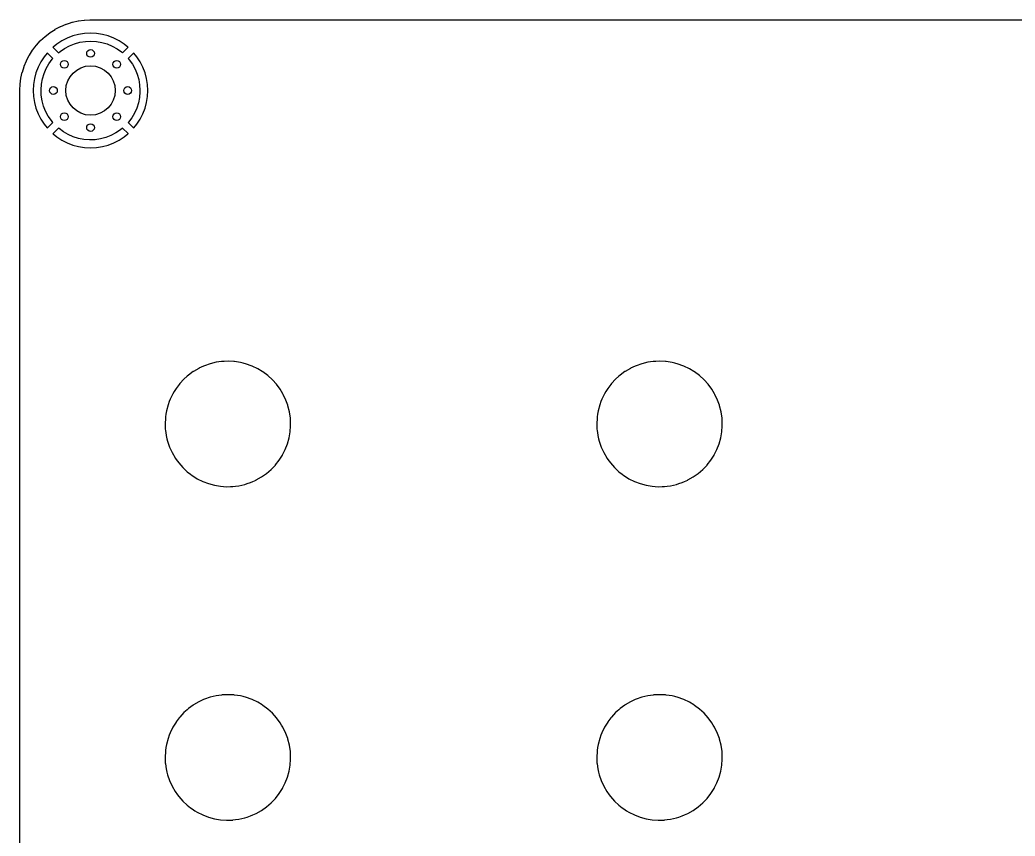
# Model space of a CAD drawing. Extents: x 77 to 213, y -151 to -47.
# Drawn here: x 77.3 to 141.8, y -100.3 to -47.5 of the extents above; entities that cross this region are included whole.
import ezdxf

# ---------------------------------------------------------------- set-up
doc = ezdxf.new("R2010")
doc.units = 0
doc.layers.add('BLACK', color=7, linetype='CONTINUOUS')

msp = doc.modelspace()

# ---------------------------------------------------------------- linework, layer by layer
at = {"layer": 'BLACK', "linetype": 'CONTINUOUS'}
for p, q in [((80.5563, -47.7096), (80.7266, -47.6559)), ((80.7266, -47.6559), (80.7372, -47.6531)), ((80.7372, -47.6531), (81.1158, -47.5691)), ((81.1158, -47.5691), (81.1266, -47.5672)), ((81.1266, -47.5672), (81.5111, -47.5166)), ((81.5111, -47.5166), (81.5221, -47.5157)), ((81.5221, -47.5157), (81.8716, -47.5004)), ((81.8716, -47.5004), (81.8964, -47.5018)), ((81.8964, -47.5018), (81.9087, -47.5037)), ((81.9087, -47.5037), (81.9176, -47.5025)), ((81.9176, -47.5025), (81.9364, -47.5001)), ((81.9176, -47.5025), (81.9176, -47.5025)), ((81.9364, -47.5001), (81.9403, -47.4996)), ((81.9403, -47.4996), (81.9566, -47.4985)), ((81.9566, -47.4985), (208.866, -47.4985)), ((79.2975, -48.3223), (79.6246, -48.1139)), ((79.6246, -48.1139), (79.6341, -48.1084)), ((79.6341, -48.1084), (79.9781, -47.9294)), ((79.9781, -47.9294), (79.9881, -47.9247)), ((79.9881, -47.9247), (80.3464, -47.7763)), ((80.3464, -47.7763), (80.3567, -47.7725)), ((80.3567, -47.7725), (80.5563, -47.7096)), ((78.4167, -49.1274), (78.6653, -48.8562)), ((78.6653, -48.8562), (78.6787, -48.8415)), ((78.6787, -48.8415), (78.6865, -48.8337)), ((78.6865, -48.8337), (78.9724, -48.5717)), ((78.9724, -48.5717), (78.9809, -48.5647)), ((78.9809, -48.5647), (79.2885, -48.3286)), ((79.2885, -48.3286), (79.2975, -48.3223)), ((80.0557, -48.8562), (79.7353, -49.0643)), ((80.0614, -48.8529), (80.0557, -48.8562)), ((80.4018, -48.6794), (80.0614, -48.8529)), ((80.4078, -48.6767), (80.4018, -48.6794)), ((80.7645, -48.5398), (80.4078, -48.6767)), ((80.7708, -48.5378), (80.7645, -48.5398)), ((81.1398, -48.4389), (80.7708, -48.5378)), ((80.8837, -49.0407), (81.2278, -48.9446)), ((81.1463, -48.4375), (81.1398, -48.4389)), ((81.5236, -48.3778), (81.1463, -48.4375)), ((81.2278, -48.9446), (81.5805, -48.8875)), ((81.5302, -48.3771), (81.5236, -48.3778)), ((81.9117, -48.3571), (81.5302, -48.3771)), ((81.5805, -48.8875), (81.9373, -48.8701)), ((81.9183, -48.3571), (81.9117, -48.3571)), ((82.2998, -48.3771), (81.9183, -48.3571)), ((81.9373, -48.8701), (82.2939, -48.8925)), ((82.2939, -48.8925), (82.6457, -48.9545)), ((82.3064, -48.3778), (82.2998, -48.3771)), ((82.6837, -48.4375), (82.3064, -48.3778)), ((82.6457, -48.9545), (82.9884, -49.0554)), ((82.6902, -48.4389), (82.6837, -48.4375)), ((83.0592, -48.5378), (82.6902, -48.4389)), ((83.0655, -48.5398), (83.0592, -48.5378)), ((83.4222, -48.6767), (83.0655, -48.5398)), ((83.4282, -48.6794), (83.4222, -48.6767)), ((83.7686, -48.8529), (83.4282, -48.6794)), ((83.7743, -48.8562), (83.7686, -48.8529)), ((84.0947, -49.0642), (83.7743, -48.8562)), ((77.9589, -49.7796), (78.1673, -49.4525)), ((78.1673, -49.4525), (78.1736, -49.4435)), ((78.1736, -49.4435), (78.3039, -49.2737)), ((78.3039, -49.2737), (78.4097, -49.1359)), ((78.4097, -49.1359), (78.4167, -49.1274)), ((79.4912, -49.2615), (79.4827, -49.2737)), ((79.4827, -49.2737), (79.489, -49.2848)), ((79.489, -49.2848), (79.8423, -49.6381)), ((79.7299, -49.0681), (79.4912, -49.2615)), ((79.7353, -49.0643), (79.7299, -49.0681)), ((79.8423, -49.6381), (79.9449, -49.5484)), ((79.9449, -49.5484), (80.2382, -49.3445)), ((80.2382, -49.3445), (80.5525, -49.1746)), ((80.5525, -49.1746), (80.8837, -49.0407)), ((82.9884, -49.0554), (83.3178, -49.1939)), ((83.3178, -49.1939), (83.6296, -49.3682)), ((83.6296, -49.3682), (83.9201, -49.5761)), ((83.9201, -49.5761), (83.9883, -49.6375)), ((83.9883, -49.6375), (84.3401, -49.2857)), ((84.1001, -49.0681), (84.0947, -49.0642)), ((84.3398, -49.2622), (84.1001, -49.0681)), ((84.3472, -49.2726), (84.3398, -49.2622)), ((84.3401, -49.2857), (84.3466, -49.2737)), ((84.3466, -49.2737), (84.3472, -49.2726)), ((77.6213, -50.5014), (77.7697, -50.1431)), ((77.7697, -50.1431), (77.7744, -50.1331)), ((77.7744, -50.1331), (77.9035, -49.8849)), ((77.9035, -49.8849), (77.9534, -49.7891)), ((77.9534, -49.7891), (77.9589, -49.7796)), ((78.6979, -50.2164), (78.5244, -50.5568)), ((78.7012, -50.2107), (78.6979, -50.2164)), ((78.9093, -49.8903), (78.7012, -50.2107)), ((78.9131, -49.8849), (78.9093, -49.8903)), ((79.1072, -49.6452), (78.9131, -49.8849)), ((79.1176, -49.6378), (79.1072, -49.6452)), ((79.1307, -49.6449), (79.1176, -49.6378)), ((79.482, -49.9962), (79.1307, -49.6449)), ((79.2252, -50.3365), (79.4352, -50.0475)), ((79.4352, -50.0475), (79.482, -49.9962)), ((84.7002, -49.644), (84.3471, -49.9971)), ((84.3471, -49.9971), (84.4228, -50.0823)), ((84.4228, -50.0823), (84.6288, -50.3743)), ((84.7113, -49.6377), (84.7002, -49.644)), ((84.7235, -49.6462), (84.7113, -49.6377)), ((84.9169, -49.8849), (84.7235, -49.6462)), ((84.9207, -49.8903), (84.9169, -49.8849)), ((85.1288, -50.2107), (84.9207, -49.8903)), ((85.1321, -50.2164), (85.1288, -50.2107)), ((85.3056, -50.5568), (85.1321, -50.2164)), ((77.4981, -50.8922), (77.5009, -50.8816)), ((77.5009, -50.8816), (77.6175, -50.5117)), ((77.6175, -50.5117), (77.6213, -50.5014)), ((78.5217, -50.5628), (78.3848, -50.9195)), ((78.5244, -50.5568), (78.5217, -50.5628)), ((78.908, -50.9755), (79.0487, -50.6472)), ((79.0487, -50.6472), (79.2252, -50.3365)), ((84.6288, -50.3743), (84.8009, -50.6873)), ((84.8009, -50.6873), (84.937, -51.0176)), ((85.3083, -50.5628), (85.3056, -50.5568)), ((85.4452, -50.9195), (85.3083, -50.5628)), ((77.3616, -51.6661), (77.4122, -51.2816)), ((77.4122, -51.2816), (77.4141, -51.2708)), ((77.4141, -51.2708), (77.4981, -50.8922)), ((78.2825, -51.3013), (78.2228, -51.6786)), ((78.2839, -51.2948), (78.2825, -51.3013)), ((78.3828, -50.9258), (78.2839, -51.2948)), ((78.3848, -50.9195), (78.3828, -50.9258)), ((78.7402, -51.6689), (78.8047, -51.3175)), ((78.8047, -51.3175), (78.908, -50.9755)), ((84.937, -51.0176), (85.0355, -51.361)), ((85.0355, -51.361), (85.0951, -51.7133)), ((85.4472, -50.9258), (85.4452, -50.9195)), ((85.5461, -51.2948), (85.4472, -50.9258)), ((85.5475, -51.3013), (85.5461, -51.2948)), ((85.6072, -51.6786), (85.5475, -51.3013)), ((77.3435, -52.1232), (77.3452, -52.1023)), ((77.3435, -146.005), (77.3435, -52.1232)), ((77.3452, -52.0303), (77.3607, -51.6771)), ((77.3464, -52.0536), (77.3452, -52.0303)), ((77.3452, -52.1023), (77.3478, -52.0873)), ((77.348, -52.0652), (77.3464, -52.0536)), ((77.3478, -52.0873), (77.3486, -52.0826)), ((77.3478, -52.0873), (77.3478, -52.0873)), ((77.3487, -52.07), (77.348, -52.0652)), ((77.348, -52.0652), (77.348, -52.0652)), ((77.3486, -52.0826), (77.3487, -52.0733)), ((77.3487, -52.0733), (77.3487, -52.07)), ((77.3607, -51.6771), (77.3616, -51.6661)), ((78.2221, -51.6852), (78.2021, -52.0667)), ((78.2021, -52.0667), (78.2021, -52.0733)), ((78.2021, -52.0733), (78.2221, -52.4548)), ((78.2228, -51.6786), (78.2221, -51.6852)), ((78.7153, -52.0253), (78.7402, -51.6689)), ((78.7303, -52.3823), (78.7153, -52.0253)), ((85.1138, -52.1593), (85.0839, -52.5154)), ((85.0951, -51.7133), (85.115, -52.07)), ((85.115, -52.07), (85.1138, -52.1593)), ((85.6079, -51.6852), (85.6072, -51.6786)), ((85.6279, -52.0667), (85.6079, -51.6852)), ((85.6079, -52.4548), (85.6279, -52.0733)), ((85.6279, -52.0733), (85.6279, -52.0667)), ((78.2221, -52.4548), (78.2228, -52.4614)), ((78.2228, -52.4614), (78.2825, -52.8387)), ((78.7849, -52.7353), (78.7303, -52.3823)), ((78.8786, -53.0801), (78.7849, -52.7353)), ((85.0839, -52.5154), (85.0145, -52.8658)), ((85.5475, -52.8387), (85.6072, -52.4614)), ((85.6072, -52.4614), (85.6079, -52.4548)), ((78.2825, -52.8387), (78.2839, -52.8452)), ((78.2839, -52.8452), (78.3828, -53.2142)), ((78.3828, -53.2142), (78.3848, -53.2205)), ((78.3848, -53.2205), (78.5217, -53.5772)), ((79.0101, -53.4122), (78.8786, -53.0801)), ((79.1778, -53.7277), (79.0101, -53.4122)), ((84.9064, -53.2063), (84.7611, -53.5327)), ((85.0145, -52.8658), (84.9064, -53.2063)), ((85.3083, -53.5772), (85.4452, -53.2205)), ((85.4452, -53.2205), (85.4472, -53.2142)), ((85.4472, -53.2142), (85.5461, -52.8452)), ((85.5461, -52.8452), (85.5475, -52.8387)), ((78.5217, -53.5772), (78.5244, -53.5832)), ((78.5244, -53.5832), (78.6979, -53.9236)), ((78.6979, -53.9236), (78.7012, -53.9293)), ((78.7012, -53.9293), (78.9093, -54.2497)), ((79.3797, -54.0225), (79.1778, -53.7277)), ((79.4833, -54.1425), (79.3797, -54.0225)), ((84.5803, -53.8409), (84.3663, -54.1269)), ((84.7611, -53.5327), (84.5803, -53.8409)), ((84.9207, -54.2497), (85.1288, -53.9293)), ((85.1288, -53.9293), (85.1321, -53.9236)), ((85.1321, -53.9236), (85.3056, -53.5832)), ((85.3056, -53.5832), (85.3083, -53.5772)), ((78.9093, -54.2497), (78.9131, -54.2551)), ((78.9131, -54.2551), (79.1065, -54.4938)), ((79.1065, -54.4938), (79.1187, -54.5023)), ((79.1187, -54.5023), (79.1298, -54.496)), ((79.1298, -54.496), (79.4833, -54.1425)), ((79.8406, -54.5036), (79.4899, -54.8543)), ((79.8752, -54.5356), (79.8406, -54.5036)), ((80.1628, -54.7476), (79.8752, -54.5356)), ((80.4722, -54.9263), (80.1628, -54.7476)), ((83.8497, -54.6189), (83.5535, -54.8187)), ((83.9875, -54.5017), (83.8497, -54.6189)), ((84.341, -54.8552), (83.9875, -54.5017)), ((84.3663, -54.1269), (84.3493, -54.1451)), ((84.3493, -54.1451), (84.6993, -54.4951)), ((84.6993, -54.4951), (84.7124, -54.5022)), ((84.7124, -54.5022), (84.7228, -54.4948)), ((84.7228, -54.4948), (84.9169, -54.2551)), ((84.9169, -54.2551), (84.9207, -54.2497)), ((79.4899, -54.8543), (79.4828, -54.8674)), ((79.4828, -54.8674), (79.4902, -54.8778)), ((79.4902, -54.8778), (79.7299, -55.0719)), ((79.7299, -55.0719), (79.7353, -55.0758)), ((79.7353, -55.0758), (80.0557, -55.2838)), ((80.0557, -55.2838), (80.0614, -55.2871)), ((80.0614, -55.2871), (80.4018, -55.4606)), ((80.7996, -55.0693), (80.4722, -54.9263)), ((81.1409, -55.1749), (80.7996, -55.0693)), ((81.4918, -55.2419), (81.1409, -55.1749)), ((81.848, -55.2693), (81.4918, -55.2419)), ((82.205, -55.2568), (81.848, -55.2693)), ((82.5584, -55.2046), (82.205, -55.2568)), ((82.9039, -55.1134), (82.5584, -55.2046)), ((83.2369, -54.9842), (82.9039, -55.1134)), ((83.5535, -54.8187), (83.2369, -54.9842)), ((83.4282, -55.4606), (83.7686, -55.2871)), ((83.7686, -55.2871), (83.7743, -55.2838)), ((83.7743, -55.2838), (84.0947, -55.0758)), ((84.0947, -55.0758), (84.1001, -55.0719)), ((84.1001, -55.0719), (84.3388, -54.8785)), ((84.3388, -54.8785), (84.3465, -54.8674)), ((84.3473, -54.8663), (84.341, -54.8552)), ((84.3465, -54.8674), (84.3473, -54.8663)), ((80.4018, -55.4606), (80.4078, -55.4633)), ((80.4078, -55.4633), (80.7645, -55.6002)), ((80.7645, -55.6002), (80.7708, -55.6022)), ((80.7708, -55.6022), (81.1398, -55.7011)), ((81.1398, -55.7011), (81.1463, -55.7025)), ((81.1463, -55.7025), (81.5236, -55.7622)), ((81.5236, -55.7622), (81.5302, -55.7629)), ((81.5302, -55.7629), (81.9117, -55.7829)), ((81.9117, -55.7829), (81.9183, -55.7829)), ((81.9183, -55.7829), (82.2998, -55.7629)), ((82.2998, -55.7629), (82.3064, -55.7622)), ((82.3064, -55.7622), (82.6837, -55.7025)), ((82.6837, -55.7025), (82.6902, -55.7011)), ((82.6902, -55.7011), (83.0592, -55.6022)), ((83.0592, -55.6022), (83.0655, -55.6002)), ((83.0655, -55.6002), (83.4222, -55.4633)), ((83.4222, -55.4633), (83.4282, -55.4606)), ((88.9224, -70.059), (88.58, -70.2599)), ((88.9252, -70.0577), (88.9224, -70.059)), ((89.236, -69.9141), (88.9252, -70.0577)), ((88.9252, -70.0577), (88.9252, -70.0577)), ((89.2828, -69.8925), (89.236, -69.9141)), ((89.6577, -69.7619), (89.2828, -69.8925)), ((90.0436, -69.6686), (89.6577, -69.7619)), ((90.394, -69.6193), (90.0436, -69.6686)), ((90.4337, -69.6138), (90.394, -69.6193)), ((90.4367, -69.6133), (90.4337, -69.6138)), ((90.4337, -69.6138), (90.4337, -69.6138)), ((90.572, -69.6077), (90.4367, -69.6133)), ((90.8303, -69.5968), (90.572, -69.6077)), ((90.8334, -69.5967), (90.8303, -69.5968)), ((90.8303, -69.5968), (90.8303, -69.5968)), ((91.1979, -69.6171), (90.8334, -69.5967)), ((91.2267, -69.6187), (91.1979, -69.6171)), ((91.2297, -69.6189), (91.2267, -69.6187)), ((91.2267, -69.6187), (91.2267, -69.6187)), ((91.6221, -69.6796), (91.2297, -69.6189)), ((91.625, -69.6804), (91.6221, -69.6796)), ((91.7997, -69.7252), (91.625, -69.6804)), ((91.625, -69.6804), (91.625, -69.6804)), ((92.0066, -69.7783), (91.7997, -69.7252)), ((92.0095, -69.7794), (92.0066, -69.7783)), ((92.3202, -69.8925), (92.0095, -69.7794)), ((92.0095, -69.7794), (92.0095, -69.7794)), ((92.3796, -69.9141), (92.3202, -69.8925)), ((92.7376, -70.0856), (92.3796, -69.9141)), ((92.7403, -70.0872), (92.7376, -70.0856)), ((93.0284, -70.2617), (92.7403, -70.0872)), ((92.7403, -70.0872), (92.7403, -70.0872)), ((116.862, -70.059), (116.52, -70.2599)), ((116.865, -70.0577), (116.862, -70.059)), ((117.176, -69.9141), (116.865, -70.0577)), ((116.865, -70.0577), (116.865, -70.0577)), ((117.223, -69.8925), (117.176, -69.9141)), ((117.598, -69.7619), (117.223, -69.8925)), ((117.984, -69.6686), (117.598, -69.7619)), ((118.334, -69.6193), (117.984, -69.6686)), ((118.374, -69.6138), (118.334, -69.6193)), ((118.377, -69.6133), (118.374, -69.6138)), ((118.374, -69.6138), (118.374, -69.6138)), ((118.512, -69.6077), (118.377, -69.6133)), ((118.77, -69.5968), (118.512, -69.6077)), ((118.773, -69.5967), (118.77, -69.5968)), ((118.77, -69.5968), (118.77, -69.5968)), ((119.138, -69.6171), (118.773, -69.5967)), ((119.167, -69.6187), (119.138, -69.6171)), ((119.17, -69.6189), (119.167, -69.6187)), ((119.167, -69.6187), (119.167, -69.6187)), ((119.562, -69.6796), (119.17, -69.6189)), ((119.565, -69.6804), (119.562, -69.6796)), ((119.74, -69.7252), (119.565, -69.6804)), ((119.565, -69.6804), (119.565, -69.6804)), ((119.947, -69.7783), (119.74, -69.7252)), ((119.949, -69.7794), (119.947, -69.7783)), ((120.26, -69.8925), (119.949, -69.7794)), ((119.949, -69.7794), (119.949, -69.7794)), ((120.32, -69.9141), (120.26, -69.8925)), ((120.678, -70.0856), (120.32, -69.9141)), ((120.68, -70.0872), (120.678, -70.0856)), ((120.968, -70.2617), (120.68, -70.0872)), ((120.68, -70.0872), (120.68, -70.0872)), ((87.9599, -70.7591), (87.6944, -71.0458)), ((87.962, -70.7568), (87.9599, -70.7591)), ((87.9599, -70.7591), (87.9599, -70.7591)), ((88.1696, -70.5725), (87.962, -70.7568)), ((88.2566, -70.4953), (88.1696, -70.5725)), ((88.2589, -70.4932), (88.2566, -70.4953)), ((88.2566, -70.4953), (88.2566, -70.4953)), ((88.2613, -70.4914), (88.2589, -70.4932)), ((88.5659, -70.2702), (88.2613, -70.4914)), ((88.2613, -70.4914), (88.2613, -70.4914)), ((88.58, -70.2599), (88.5659, -70.2702)), ((93.0772, -70.2913), (93.0284, -70.2617)), ((93.3951, -70.5291), (93.0772, -70.2913)), ((93.6883, -70.7968), (93.3951, -70.5291)), ((93.9539, -71.0918), (93.6883, -70.7968)), ((115.9, -70.7591), (115.634, -71.0458)), ((115.902, -70.7568), (115.9, -70.7591)), ((115.9, -70.7591), (115.9, -70.7591)), ((116.11, -70.5725), (115.902, -70.7568)), ((116.197, -70.4953), (116.11, -70.5725)), ((116.199, -70.4932), (116.197, -70.4953)), ((116.197, -70.4953), (116.197, -70.4953)), ((116.201, -70.4914), (116.199, -70.4932)), ((116.506, -70.2702), (116.201, -70.4914)), ((116.201, -70.4914), (116.201, -70.4914)), ((116.52, -70.2599), (116.506, -70.2702)), ((121.017, -70.2913), (120.968, -70.2617)), ((121.335, -70.5291), (121.017, -70.2913)), ((121.628, -70.7968), (121.335, -70.5291)), ((121.894, -71.0918), (121.628, -70.7968)), ((87.4506, -71.3669), (87.33, -71.5629)), ((87.4522, -71.3643), (87.4506, -71.3669)), ((87.4506, -71.3669), (87.4506, -71.3669)), ((87.6572, -71.0943), (87.4522, -71.3643)), ((87.6904, -71.0506), (87.6572, -71.0943)), ((87.6923, -71.0481), (87.6904, -71.0506)), ((87.6904, -71.0506), (87.6904, -71.0506)), ((87.6943, -71.0458), (87.6923, -71.0481)), ((87.6944, -71.0458), (87.6943, -71.0458)), ((94.1895, -71.4114), (93.9539, -71.0918)), ((94.2814, -71.5655), (94.1895, -71.4114)), ((115.391, -71.3669), (115.27, -71.5629)), ((115.392, -71.3643), (115.391, -71.3669)), ((115.391, -71.3669), (115.391, -71.3669)), ((115.597, -71.0943), (115.392, -71.3643)), ((115.63, -71.0506), (115.597, -71.0943)), ((115.632, -71.0481), (115.63, -71.0506)), ((115.63, -71.0506), (115.63, -71.0506)), ((115.634, -71.0458), (115.632, -71.0481)), ((115.634, -71.0458), (115.634, -71.0458)), ((122.129, -71.4114), (121.894, -71.0918)), ((122.221, -71.5655), (122.129, -71.4114)), ((87.0691, -72.0621), (87.0139, -72.2106)), ((87.0702, -72.0593), (87.0691, -72.0621)), ((87.0691, -72.0621), (87.0691, -72.0621)), ((87.2442, -71.7024), (87.0702, -72.0593)), ((87.33, -71.5629), (87.2442, -71.7024)), ((94.363, -71.7024), (94.2814, -71.5655)), ((94.3928, -71.7524), (94.363, -71.7024)), ((94.5618, -72.1116), (94.3928, -71.7524)), ((94.5628, -72.1145), (94.5618, -72.1116)), ((94.6767, -72.4343), (94.5628, -72.1145)), ((115.009, -72.0621), (114.954, -72.2106)), ((115.01, -72.0593), (115.009, -72.0621)), ((115.009, -72.0621), (115.009, -72.0621)), ((115.184, -71.7024), (115.01, -72.0593)), ((115.27, -71.5629), (115.184, -71.7024)), ((122.303, -71.7024), (122.221, -71.5655)), ((122.333, -71.7524), (122.303, -71.7024)), ((122.502, -72.1116), (122.333, -71.7524)), ((122.503, -72.1145), (122.502, -72.1116)), ((122.617, -72.4343), (122.503, -72.1145)), ((86.9318, -72.4314), (86.8304, -72.8152)), ((87.0139, -72.2106), (86.9318, -72.4314)), ((94.695, -72.4856), (94.6767, -72.4343)), ((94.791, -72.8707), (94.695, -72.4856)), ((114.872, -72.4314), (114.77, -72.8152)), ((114.954, -72.2106), (114.872, -72.4314)), ((122.635, -72.4856), (122.617, -72.4343)), ((122.731, -72.8707), (122.635, -72.4856)), ((86.7598, -73.321), (86.742, -73.6033)), ((86.7667, -73.2101), (86.7598, -73.321)), ((86.7669, -73.2071), (86.7667, -73.2101)), ((86.7667, -73.2101), (86.7667, -73.2101)), ((86.7959, -73.028), (86.7669, -73.2071)), ((86.8299, -72.8182), (86.7959, -73.028)), ((86.8304, -72.8152), (86.8299, -72.8182)), ((94.7915, -72.8738), (94.791, -72.8707)), ((94.8142, -73.028), (94.7915, -72.8738)), ((94.7915, -72.8738), (94.7915, -72.8738)), ((94.849, -73.2635), (94.8142, -73.028)), ((94.8492, -73.2666), (94.849, -73.2635)), ((94.8656, -73.6033), (94.8492, -73.2666)), ((114.7, -73.321), (114.682, -73.6033)), ((114.707, -73.2101), (114.7, -73.321)), ((114.736, -73.028), (114.707, -73.2071)), ((114.707, -73.2071), (114.707, -73.2101)), ((114.707, -73.2101), (114.707, -73.2101)), ((114.77, -72.8182), (114.736, -73.028)), ((114.77, -72.8152), (114.77, -72.8182)), ((122.731, -72.8738), (122.731, -72.8707)), ((122.754, -73.028), (122.731, -72.8738)), ((122.731, -72.8738), (122.731, -72.8738)), ((122.789, -73.2635), (122.754, -73.028)), ((122.789, -73.2666), (122.789, -73.2635)), ((122.806, -73.6064), (122.789, -73.2666)), ((86.742, -73.6033), (86.7421, -73.6064)), ((86.7421, -73.6064), (86.7425, -73.6175)), ((86.7425, -73.6175), (86.7551, -73.9785)), ((86.7551, -73.9785), (86.7559, -74)), ((86.7559, -74), (86.7563, -74.0031)), ((86.7563, -74.0031), (86.7563, -74.0031)), ((86.7563, -74.0031), (86.767, -74.0833)), ((94.8364, -74.1693), (94.8668, -73.7735)), ((94.8658, -73.6064), (94.8656, -73.6033)), ((94.8684, -73.66), (94.8658, -73.6064)), ((94.8668, -73.7735), (94.8684, -73.66)), ((114.682, -73.6033), (114.682, -73.6064)), ((114.682, -73.6064), (114.682, -73.6175)), ((114.682, -73.6175), (114.695, -73.9785)), ((114.695, -73.9785), (114.696, -74)), ((114.696, -74), (114.696, -74.0031)), ((114.696, -74.0031), (114.696, -74.0031)), ((114.696, -74.0031), (114.707, -74.0833)), ((122.776, -74.1693), (122.807, -73.7735)), ((122.808, -73.66), (122.806, -73.6064)), ((122.807, -73.7735), (122.808, -73.66)), ((86.767, -74.0833), (86.8084, -74.3935)), ((86.8084, -74.3935), (86.8091, -74.3965)), ((86.8091, -74.3965), (86.8091, -74.3965)), ((86.8091, -74.3965), (86.8615, -74.62)), ((86.8615, -74.62), (86.899, -74.78)), ((94.6607, -74.9426), (94.7674, -74.5602)), ((94.7674, -74.5602), (94.8364, -74.1693)), ((114.707, -74.0833), (114.748, -74.3935)), ((114.748, -74.3935), (114.749, -74.3965)), ((114.749, -74.3965), (114.749, -74.3965)), ((114.749, -74.3965), (114.801, -74.62)), ((114.801, -74.62), (114.839, -74.78)), ((122.601, -74.9426), (122.707, -74.5602)), ((122.707, -74.5602), (122.776, -74.1693)), ((86.899, -74.78), (87.027, -75.1558)), ((87.027, -75.1558), (87.191, -75.5174)), ((94.452, -75.4417), (94.5171, -75.3127)), ((94.5171, -75.3127), (94.5182, -75.3099)), ((94.5182, -75.3099), (94.6595, -74.9455)), ((94.5182, -75.3099), (94.5182, -75.3099)), ((94.6595, -74.9455), (94.6607, -74.9426)), ((94.6595, -74.9455), (94.6595, -74.9455)), ((114.839, -74.78), (114.967, -75.1558)), ((114.967, -75.1558), (115.131, -75.5174)), ((122.392, -75.4417), (122.457, -75.3127)), ((122.457, -75.3127), (122.458, -75.3099)), ((122.458, -75.3099), (122.6, -74.9455)), ((122.458, -75.3099), (122.458, -75.3099)), ((122.6, -74.9455), (122.601, -74.9426)), ((122.6, -74.9455), (122.6, -74.9455)), ((87.191, -75.5174), (87.3894, -75.8612)), ((87.3894, -75.8612), (87.3912, -75.8637)), ((87.3912, -75.8637), (87.3912, -75.8637)), ((87.3912, -75.8637), (87.544, -76.0771)), ((93.8848, -76.3102), (94.1235, -76.0047)), ((94.1235, -76.0047), (94.1254, -76.0023)), ((94.1235, -76.0047), (94.1235, -76.0047)), ((94.1254, -76.0023), (94.127, -75.9997)), ((94.127, -75.9997), (94.3364, -75.6697)), ((94.127, -75.9997), (94.127, -75.9997)), ((94.3364, -75.6697), (94.3365, -75.6697)), ((94.3365, -75.6697), (94.3381, -75.6671)), ((94.3381, -75.6671), (94.3644, -75.615)), ((94.3644, -75.615), (94.452, -75.4417)), ((115.131, -75.5174), (115.329, -75.8612)), ((115.329, -75.8612), (115.331, -75.8637)), ((115.331, -75.8637), (115.331, -75.8637)), ((115.331, -75.8637), (115.484, -76.0771)), ((121.825, -76.3102), (122.063, -76.0047)), ((122.063, -76.0047), (122.065, -76.0023)), ((122.063, -76.0047), (122.063, -76.0047)), ((122.065, -76.0023), (122.067, -75.9997)), ((122.067, -75.9997), (122.276, -75.6697)), ((122.067, -75.9997), (122.067, -75.9997)), ((122.276, -75.6697), (122.278, -75.6671)), ((122.276, -75.6697), (122.276, -75.6697)), ((122.278, -75.6671), (122.304, -75.615)), ((122.304, -75.615), (122.392, -75.4417)), ((87.544, -76.0771), (87.6205, -76.184)), ((87.6205, -76.184), (87.882, -76.4827)), ((87.882, -76.4827), (87.8843, -76.4848)), ((87.8843, -76.4848), (88.1692, -76.7523)), ((93.3067, -76.862), (93.6072, -76.6026)), ((93.6072, -76.6026), (93.6093, -76.6004)), ((93.6093, -76.6004), (93.8789, -76.3173)), ((93.6093, -76.6004), (93.6093, -76.6004)), ((93.8789, -76.3173), (93.881, -76.3151)), ((93.881, -76.3151), (93.8848, -76.3102)), ((115.484, -76.0771), (115.561, -76.184)), ((115.561, -76.184), (115.822, -76.4827)), ((115.822, -76.4827), (115.824, -76.4848)), ((115.824, -76.4848), (116.109, -76.7523)), ((121.247, -76.862), (121.547, -76.6026)), ((121.547, -76.6026), (121.549, -76.6004)), ((121.549, -76.6004), (121.819, -76.3173)), ((121.549, -76.6004), (121.549, -76.6004)), ((121.819, -76.3173), (121.821, -76.3151)), ((121.821, -76.3151), (121.825, -76.3102)), ((88.1692, -76.7523), (88.1692, -76.7523)), ((88.1692, -76.7523), (88.1714, -76.7544)), ((88.1714, -76.7544), (88.1739, -76.7563)), ((88.1739, -76.7563), (88.1739, -76.7563)), ((88.1739, -76.7563), (88.3819, -76.9165)), ((88.3819, -76.9165), (88.486, -76.9967)), ((88.486, -76.9967), (88.4886, -76.9983)), ((88.4886, -76.9983), (88.4886, -76.9983)), ((88.4886, -76.9983), (88.67, -77.1116)), ((88.67, -77.1116), (88.8226, -77.207)), ((88.8226, -77.207), (89.1782, -77.3835)), ((92.4176, -77.3846), (92.6343, -77.2882)), ((92.6343, -77.2882), (92.6371, -77.2869)), ((92.6343, -77.2882), (92.6343, -77.2882)), ((92.6371, -77.2869), (92.6398, -77.2854)), ((92.6398, -77.2854), (92.9796, -77.0924)), ((92.9796, -77.0924), (92.9823, -77.0908)), ((92.9796, -77.0924), (92.9796, -77.0924)), ((92.9823, -77.0908), (93.3067, -76.862)), ((116.109, -76.7523), (116.109, -76.7523)), ((116.109, -76.7523), (116.111, -76.7544)), ((116.111, -76.7544), (116.114, -76.7563)), ((116.114, -76.7563), (116.114, -76.7563)), ((116.114, -76.7563), (116.322, -76.9165)), ((116.322, -76.9165), (116.426, -76.9967)), ((116.426, -76.9967), (116.429, -76.9983)), ((116.429, -76.9983), (116.429, -76.9983)), ((116.429, -76.9983), (116.61, -77.1116)), ((116.61, -77.1116), (116.763, -77.207)), ((116.763, -77.207), (117.118, -77.3835)), ((120.358, -77.3846), (120.574, -77.2882)), ((120.574, -77.2882), (120.577, -77.2869)), ((120.574, -77.2882), (120.574, -77.2882)), ((120.577, -77.2869), (120.58, -77.2854)), ((120.58, -77.2854), (120.92, -77.0924)), ((120.92, -77.0924), (120.922, -77.0908)), ((120.92, -77.0924), (120.92, -77.0924)), ((120.922, -77.0908), (121.247, -76.862)), ((89.1782, -77.3835), (89.5493, -77.5245)), ((89.5493, -77.5245), (89.9324, -77.6286)), ((89.9324, -77.6286), (89.9355, -77.6291)), ((89.9355, -77.6291), (89.9355, -77.6291)), ((89.9355, -77.6291), (90.3208, -77.6943)), ((90.3208, -77.6943), (90.3208, -77.6943)), ((90.3208, -77.6943), (90.3239, -77.6948)), ((90.3239, -77.6948), (90.3269, -77.695)), ((90.3269, -77.695), (90.327, -77.695)), ((90.327, -77.695), (90.7168, -77.7223)), ((90.7168, -77.7223), (90.7168, -77.7223)), ((90.7168, -77.7223), (90.7199, -77.7225)), ((90.7199, -77.7225), (90.9762, -77.7153)), ((90.9762, -77.7153), (91.1137, -77.7115)), ((91.1137, -77.7115), (91.1167, -77.7114)), ((91.1137, -77.7115), (91.1137, -77.7115)), ((91.1167, -77.7114), (91.1198, -77.711)), ((91.1198, -77.711), (91.3083, -77.6872)), ((91.1198, -77.711), (91.1198, -77.711)), ((91.3083, -77.6872), (91.5106, -77.6617)), ((91.5106, -77.6617), (91.5136, -77.661)), ((91.5136, -77.661), (91.8947, -77.5744)), ((91.5136, -77.661), (91.5136, -77.661)), ((91.8947, -77.5744), (91.8977, -77.5737)), ((91.8947, -77.5744), (91.8947, -77.5744)), ((91.8977, -77.5737), (92.0456, -77.5245)), ((92.0456, -77.5245), (92.2715, -77.4494)), ((92.2715, -77.4494), (92.2744, -77.4484)), ((92.2715, -77.4494), (92.2715, -77.4494)), ((92.2744, -77.4484), (92.4176, -77.3846)), ((117.118, -77.3835), (117.489, -77.5245)), ((117.489, -77.5245), (117.872, -77.6286)), ((117.872, -77.6286), (117.875, -77.6291)), ((117.875, -77.6291), (117.875, -77.6291)), ((117.875, -77.6291), (118.261, -77.6943)), ((118.261, -77.6943), (118.261, -77.6943)), ((118.261, -77.6943), (118.264, -77.6948)), ((118.264, -77.6948), (118.267, -77.695)), ((118.267, -77.695), (118.267, -77.695)), ((118.267, -77.695), (118.657, -77.7223)), ((118.657, -77.7223), (118.657, -77.7223)), ((118.657, -77.7223), (118.66, -77.7225)), ((118.66, -77.7225), (118.916, -77.7153)), ((118.916, -77.7153), (119.054, -77.7115)), ((119.054, -77.7115), (119.057, -77.7114)), ((119.054, -77.7115), (119.054, -77.7115)), ((119.057, -77.7114), (119.06, -77.711)), ((119.06, -77.711), (119.248, -77.6872)), ((119.06, -77.711), (119.06, -77.711)), ((119.248, -77.6872), (119.451, -77.6617)), ((119.451, -77.6617), (119.454, -77.661)), ((119.454, -77.661), (119.835, -77.5744)), ((119.454, -77.661), (119.454, -77.661)), ((119.835, -77.5744), (119.838, -77.5737)), ((119.835, -77.5744), (119.835, -77.5744)), ((119.838, -77.5737), (119.986, -77.5245)), ((119.986, -77.5245), (120.211, -77.4494)), ((120.211, -77.4494), (120.212, -77.4494)), ((120.212, -77.4494), (120.214, -77.4484)), ((120.214, -77.4484), (120.358, -77.3846)), ((89.6577, -91.3519), (89.2828, -91.4825)), ((90.0436, -91.2586), (89.6577, -91.3519)), ((90.394, -91.2093), (90.0436, -91.2586)), ((90.4337, -91.2038), (90.394, -91.2093)), ((90.4367, -91.2033), (90.4337, -91.2038)), ((90.4337, -91.2038), (90.4337, -91.2038)), ((90.572, -91.1977), (90.4367, -91.2033)), ((90.8303, -91.1868), (90.572, -91.1977)), ((90.8334, -91.1867), (90.8303, -91.1868)), ((90.8303, -91.1868), (90.8303, -91.1868)), ((91.1979, -91.2071), (90.8334, -91.1867)), ((91.2267, -91.2087), (91.1979, -91.2071)), ((91.2297, -91.2089), (91.2267, -91.2087)), ((91.2267, -91.2087), (91.2267, -91.2087)), ((91.6221, -91.2696), (91.2297, -91.2089)), ((91.625, -91.2704), (91.6221, -91.2696)), ((91.7997, -91.3152), (91.625, -91.2704)), ((91.625, -91.2704), (91.625, -91.2704)), ((92.0066, -91.3683), (91.7997, -91.3152)), ((92.0095, -91.3694), (92.0066, -91.3683)), ((92.3202, -91.4825), (92.0095, -91.3694)), ((92.0095, -91.3694), (92.0095, -91.3694)), ((117.598, -91.3519), (117.223, -91.4825)), ((117.984, -91.2586), (117.598, -91.3519)), ((118.334, -91.2093), (117.984, -91.2586)), ((118.374, -91.2038), (118.334, -91.2093)), ((118.377, -91.2033), (118.374, -91.2038)), ((118.374, -91.2038), (118.374, -91.2038)), ((118.512, -91.1977), (118.377, -91.2033)), ((118.77, -91.1868), (118.512, -91.1977)), ((118.773, -91.1867), (118.77, -91.1868)), ((118.77, -91.1868), (118.77, -91.1868)), ((119.138, -91.2071), (118.773, -91.1867)), ((119.167, -91.2087), (119.138, -91.2071)), ((119.17, -91.2089), (119.167, -91.2087)), ((119.167, -91.2087), (119.167, -91.2087)), ((119.562, -91.2696), (119.17, -91.2089)), ((119.565, -91.2704), (119.562, -91.2696)), ((119.74, -91.3152), (119.565, -91.2704)), ((119.565, -91.2704), (119.565, -91.2704)), ((119.947, -91.3683), (119.74, -91.3152)), ((119.949, -91.3694), (119.947, -91.3683)), ((120.26, -91.4825), (119.949, -91.3694)), ((119.949, -91.3694), (119.949, -91.3694)), ((88.2566, -92.0853), (88.1696, -92.1625)), ((88.2589, -92.0832), (88.2566, -92.0853)), ((88.2566, -92.0853), (88.2566, -92.0853)), ((88.2613, -92.0814), (88.2589, -92.0832)), ((88.5659, -91.8602), (88.2613, -92.0814)), ((88.2613, -92.0814), (88.2613, -92.0814)), ((88.58, -91.8499), (88.5659, -91.8602)), ((88.9224, -91.649), (88.58, -91.8499)), ((88.9252, -91.6477), (88.9224, -91.649)), ((89.236, -91.5041), (88.9252, -91.6477)), ((88.9252, -91.6477), (88.9252, -91.6477)), ((89.2828, -91.4825), (89.236, -91.5041)), ((92.3796, -91.5041), (92.3202, -91.4825)), ((92.7376, -91.6756), (92.3796, -91.5041)), ((92.7403, -91.6772), (92.7376, -91.6756)), ((93.0284, -91.8517), (92.7403, -91.6772)), ((92.7403, -91.6772), (92.7403, -91.6772)), ((93.0772, -91.8813), (93.0284, -91.8517)), ((93.3951, -92.1191), (93.0772, -91.8813)), ((116.197, -92.0853), (116.11, -92.1625)), ((116.199, -92.0832), (116.197, -92.0853)), ((116.197, -92.0853), (116.197, -92.0853)), ((116.201, -92.0814), (116.199, -92.0832)), ((116.506, -91.8602), (116.201, -92.0814)), ((116.201, -92.0814), (116.201, -92.0814)), ((116.52, -91.8499), (116.506, -91.8602)), ((116.862, -91.649), (116.52, -91.8499)), ((116.865, -91.6477), (116.862, -91.649)), ((117.176, -91.5041), (116.865, -91.6477)), ((116.865, -91.6477), (116.865, -91.6477)), ((117.223, -91.4825), (117.176, -91.5041)), ((120.32, -91.5041), (120.26, -91.4825)), ((120.678, -91.6756), (120.32, -91.5041)), ((120.68, -91.6772), (120.678, -91.6756)), ((120.968, -91.8517), (120.68, -91.6772)), ((120.68, -91.6772), (120.68, -91.6772)), ((121.017, -91.8813), (120.968, -91.8517)), ((121.335, -92.1191), (121.017, -91.8813)), ((87.6572, -92.6843), (87.4522, -92.9543)), ((87.6904, -92.6406), (87.6572, -92.6843)), ((87.6923, -92.6381), (87.6904, -92.6405)), ((87.6904, -92.6405), (87.6904, -92.6406)), ((87.6943, -92.6358), (87.6923, -92.6381)), ((87.6944, -92.6358), (87.6943, -92.6358)), ((87.9599, -92.3491), (87.6944, -92.6358)), ((87.962, -92.3468), (87.9599, -92.3491)), ((87.9599, -92.3491), (87.9599, -92.3491)), ((88.1696, -92.1625), (87.962, -92.3468)), ((93.6883, -92.3868), (93.3951, -92.1191)), ((93.9539, -92.6818), (93.6883, -92.3868)), ((94.1895, -93.0014), (93.9539, -92.6818)), ((115.597, -92.6843), (115.392, -92.9543)), ((115.63, -92.6406), (115.597, -92.6843)), ((115.632, -92.6381), (115.63, -92.6405)), ((115.63, -92.6405), (115.63, -92.6406)), ((115.634, -92.6358), (115.632, -92.6381)), ((115.9, -92.3491), (115.634, -92.6358)), ((115.634, -92.6358), (115.634, -92.6358)), ((115.902, -92.3468), (115.9, -92.3491)), ((115.9, -92.3491), (115.9, -92.3491)), ((116.11, -92.1625), (115.902, -92.3468)), ((121.628, -92.3868), (121.335, -92.1191)), ((121.894, -92.6818), (121.628, -92.3868)), ((122.129, -93.0014), (121.894, -92.6818)), ((87.2442, -93.2924), (87.0702, -93.6493)), ((87.33, -93.1529), (87.2442, -93.2924)), ((87.4506, -92.9569), (87.33, -93.1529)), ((87.4522, -92.9543), (87.4506, -92.9569)), ((87.4506, -92.9569), (87.4506, -92.9569)), ((94.2814, -93.1555), (94.1895, -93.0014)), ((94.363, -93.2924), (94.2814, -93.1555)), ((94.3928, -93.3424), (94.363, -93.2924)), ((94.5618, -93.7016), (94.3928, -93.3424)), ((115.184, -93.2924), (115.01, -93.6493)), ((115.27, -93.1529), (115.184, -93.2924)), ((115.391, -92.9569), (115.27, -93.1529)), ((115.392, -92.9543), (115.391, -92.9569)), ((115.391, -92.9569), (115.391, -92.9569)), ((122.221, -93.1555), (122.129, -93.0014)), ((122.303, -93.2924), (122.221, -93.1555)), ((122.333, -93.3424), (122.303, -93.2924)), ((122.502, -93.7016), (122.333, -93.3424)), ((86.9318, -94.0214), (86.8304, -94.4052)), ((87.0139, -93.8006), (86.9318, -94.0214)), ((87.0691, -93.6521), (87.0139, -93.8006)), ((87.0702, -93.6493), (87.0691, -93.6521)), ((87.0691, -93.6521), (87.0691, -93.6521)), ((94.5628, -93.7045), (94.5618, -93.7016)), ((94.6767, -94.0243), (94.5628, -93.7045)), ((94.695, -94.0755), (94.6767, -94.0243)), ((114.872, -94.0214), (114.77, -94.4052)), ((114.954, -93.8006), (114.872, -94.0214)), ((115.009, -93.6521), (114.954, -93.8006)), ((115.01, -93.6493), (115.009, -93.6521)), ((115.009, -93.6521), (115.009, -93.6521)), ((122.503, -93.7045), (122.502, -93.7016)), ((122.617, -94.0243), (122.503, -93.7045)), ((122.635, -94.0755), (122.617, -94.0243)), ((86.7959, -94.618), (86.7669, -94.7971)), ((86.8299, -94.4082), (86.7959, -94.618)), ((86.8304, -94.4052), (86.8299, -94.4082)), ((94.791, -94.4607), (94.695, -94.0755)), ((94.7915, -94.4638), (94.791, -94.4607)), ((94.8142, -94.618), (94.7915, -94.4638)), ((94.7915, -94.4638), (94.7915, -94.4638)), ((94.849, -94.8535), (94.8142, -94.618)), ((114.736, -94.618), (114.707, -94.7971)), ((114.77, -94.4082), (114.736, -94.618)), ((114.77, -94.4052), (114.77, -94.4082)), ((122.731, -94.4607), (122.635, -94.0755)), ((122.731, -94.4638), (122.731, -94.4607)), ((122.754, -94.618), (122.731, -94.4638)), ((122.731, -94.4638), (122.731, -94.4638)), ((122.789, -94.8535), (122.754, -94.618)), ((86.7598, -94.911), (86.742, -95.1933)), ((86.742, -95.1933), (86.7421, -95.1964)), ((86.7421, -95.1964), (86.7425, -95.2075)), ((86.7425, -95.2075), (86.7551, -95.5685)), ((86.7667, -94.8001), (86.7598, -94.911)), ((86.7669, -94.7971), (86.7667, -94.8001)), ((86.7667, -94.8001), (86.7667, -94.8001)), ((94.8492, -94.8566), (94.849, -94.8535)), ((94.8656, -95.1933), (94.8492, -94.8566)), ((94.8658, -95.1964), (94.8656, -95.1933)), ((94.8684, -95.25), (94.8658, -95.1964)), ((94.8668, -95.3635), (94.8684, -95.25)), ((114.7, -94.911), (114.682, -95.1933)), ((114.682, -95.1933), (114.682, -95.1964)), ((114.682, -95.1964), (114.682, -95.2075)), ((114.682, -95.2075), (114.695, -95.5685)), ((114.707, -94.8001), (114.7, -94.911)), ((114.707, -94.7971), (114.707, -94.8001)), ((114.707, -94.8001), (114.707, -94.8001)), ((122.789, -94.8566), (122.789, -94.8535)), ((122.806, -95.1964), (122.789, -94.8566)), ((122.808, -95.25), (122.806, -95.1964)), ((122.807, -95.3635), (122.808, -95.25)), ((86.7551, -95.5685), (86.7559, -95.59)), ((86.7559, -95.59), (86.7563, -95.5931)), ((86.7563, -95.5931), (86.7563, -95.5931)), ((86.7563, -95.5931), (86.767, -95.6733)), ((86.767, -95.6733), (86.8084, -95.9835)), ((94.7674, -96.1502), (94.8364, -95.7593)), ((94.8364, -95.7593), (94.8668, -95.3635)), ((114.695, -95.5685), (114.696, -95.59)), ((114.696, -95.59), (114.696, -95.5931)), ((114.696, -95.5931), (114.696, -95.5931)), ((114.696, -95.5931), (114.707, -95.6733)), ((114.707, -95.6733), (114.748, -95.9835)), ((122.707, -96.1502), (122.776, -95.7593)), ((122.776, -95.7593), (122.807, -95.3635)), ((86.8084, -95.9835), (86.8091, -95.9865)), ((86.8091, -95.9865), (86.8091, -95.9865)), ((86.8091, -95.9865), (86.8615, -96.21)), ((86.8615, -96.21), (86.899, -96.37)), ((86.899, -96.37), (87.027, -96.7458)), ((94.5182, -96.8999), (94.6595, -96.5355)), ((94.6595, -96.5355), (94.6607, -96.5326)), ((94.6595, -96.5355), (94.6595, -96.5355)), ((94.6607, -96.5326), (94.7674, -96.1502)), ((114.748, -95.9835), (114.749, -95.9865)), ((114.749, -95.9865), (114.749, -95.9865)), ((114.749, -95.9865), (114.801, -96.21)), ((114.801, -96.21), (114.839, -96.37)), ((114.839, -96.37), (114.967, -96.7458)), ((122.458, -96.8999), (122.6, -96.5355)), ((122.6, -96.5355), (122.601, -96.5326)), ((122.6, -96.5355), (122.6, -96.5355)), ((122.601, -96.5326), (122.707, -96.1502)), ((87.027, -96.7458), (87.191, -97.1074)), ((87.191, -97.1074), (87.3894, -97.4512)), ((94.127, -97.5897), (94.3364, -97.2597)), ((94.3364, -97.2597), (94.3365, -97.2597)), ((94.3365, -97.2597), (94.3381, -97.2571)), ((94.3381, -97.2571), (94.3644, -97.205)), ((94.3644, -97.205), (94.452, -97.0317)), ((94.452, -97.0317), (94.5171, -96.9027)), ((94.5171, -96.9027), (94.5182, -96.8999)), ((94.5182, -96.8999), (94.5182, -96.8999)), ((114.967, -96.7458), (115.131, -97.1074)), ((115.131, -97.1074), (115.329, -97.4512)), ((122.067, -97.5897), (122.276, -97.2597)), ((122.276, -97.2597), (122.278, -97.2571)), ((122.276, -97.2597), (122.276, -97.2597)), ((122.278, -97.2571), (122.304, -97.205)), ((122.304, -97.205), (122.392, -97.0317)), ((122.392, -97.0317), (122.457, -96.9027)), ((122.457, -96.9027), (122.458, -96.8999)), ((122.458, -96.8999), (122.458, -96.8999)), ((87.3894, -97.4512), (87.3912, -97.4537)), ((87.3912, -97.4537), (87.3912, -97.4537)), ((87.3912, -97.4537), (87.544, -97.6671)), ((87.544, -97.6671), (87.6205, -97.774)), ((87.6205, -97.774), (87.882, -98.0727)), ((93.6093, -98.1904), (93.8789, -97.9073)), ((93.8789, -97.9073), (93.881, -97.9051)), ((93.881, -97.9051), (93.8848, -97.9002)), ((93.8848, -97.9002), (94.1235, -97.5947)), ((94.1235, -97.5947), (94.1254, -97.5923)), ((94.1235, -97.5947), (94.1235, -97.5947)), ((94.1254, -97.5923), (94.127, -97.5897)), ((94.127, -97.5897), (94.127, -97.5897)), ((115.329, -97.4512), (115.331, -97.4537)), ((115.331, -97.4537), (115.331, -97.4537)), ((115.331, -97.4537), (115.484, -97.6671)), ((115.484, -97.6671), (115.561, -97.774)), ((115.561, -97.774), (115.822, -98.0727)), ((121.549, -98.1904), (121.819, -97.9073)), ((121.819, -97.9073), (121.821, -97.9051)), ((121.821, -97.9051), (121.825, -97.9002)), ((121.825, -97.9002), (122.063, -97.5947)), ((122.063, -97.5947), (122.065, -97.5923)), ((122.063, -97.5947), (122.063, -97.5947)), ((122.065, -97.5923), (122.067, -97.5897)), ((122.067, -97.5897), (122.067, -97.5897)), ((87.882, -98.0727), (87.8843, -98.0748)), ((87.8843, -98.0748), (88.1692, -98.3423)), ((88.1692, -98.3423), (88.1692, -98.3423)), ((88.1692, -98.3423), (88.1714, -98.3444)), ((88.1714, -98.3444), (88.1739, -98.3463)), ((88.1739, -98.3463), (88.1739, -98.3463)), ((88.1739, -98.3463), (88.3819, -98.5065)), ((88.3819, -98.5065), (88.486, -98.5867)), ((92.9823, -98.6808), (93.3067, -98.452)), ((93.3067, -98.452), (93.6072, -98.1926)), ((93.6072, -98.1926), (93.6093, -98.1904)), ((93.6093, -98.1904), (93.6093, -98.1904)), ((115.822, -98.0727), (115.824, -98.0748)), ((115.824, -98.0748), (116.109, -98.3423)), ((116.109, -98.3423), (116.109, -98.3423)), ((116.109, -98.3423), (116.111, -98.3444)), ((116.111, -98.3444), (116.114, -98.3463)), ((116.114, -98.3463), (116.114, -98.3463)), ((116.114, -98.3463), (116.322, -98.5065)), ((116.322, -98.5065), (116.426, -98.5867)), ((120.922, -98.6808), (121.247, -98.452)), ((121.247, -98.452), (121.547, -98.1926)), ((121.547, -98.1926), (121.549, -98.1904)), ((121.549, -98.1904), (121.549, -98.1904)), ((88.486, -98.5867), (88.4886, -98.5883)), ((88.4886, -98.5883), (88.4886, -98.5883)), ((88.4886, -98.5883), (88.67, -98.7017)), ((88.67, -98.7017), (88.8226, -98.797)), ((88.8226, -98.797), (89.1782, -98.9735)), ((89.1782, -98.9735), (89.5493, -99.1145)), ((89.5493, -99.1145), (89.9324, -99.2186)), ((91.5136, -99.251), (91.8947, -99.1644)), ((91.8947, -99.1644), (91.8977, -99.1637)), ((91.8947, -99.1644), (91.8947, -99.1644)), ((91.8977, -99.1637), (92.0456, -99.1145)), ((92.0456, -99.1145), (92.2715, -99.0394)), ((92.2715, -99.0394), (92.2744, -99.0384)), ((92.2715, -99.0394), (92.2715, -99.0394)), ((92.2744, -99.0384), (92.4176, -98.9746)), ((92.4176, -98.9746), (92.6343, -98.8782)), ((92.6343, -98.8782), (92.6371, -98.8769)), ((92.6343, -98.8782), (92.6343, -98.8782)), ((92.6371, -98.8769), (92.6398, -98.8754)), ((92.6398, -98.8754), (92.9796, -98.6824)), ((92.9796, -98.6824), (92.9823, -98.6808)), ((92.9796, -98.6824), (92.9796, -98.6824)), ((116.426, -98.5867), (116.429, -98.5883)), ((116.429, -98.5883), (116.429, -98.5883)), ((116.429, -98.5883), (116.61, -98.7017)), ((116.61, -98.7017), (116.763, -98.797)), ((116.763, -98.797), (117.118, -98.9735)), ((117.118, -98.9735), (117.489, -99.1145)), ((117.489, -99.1145), (117.872, -99.2186)), ((119.454, -99.251), (119.835, -99.1644)), ((119.835, -99.1644), (119.838, -99.1637)), ((119.835, -99.1644), (119.835, -99.1644)), ((119.838, -99.1637), (119.986, -99.1145)), ((119.986, -99.1145), (120.211, -99.0394)), ((120.211, -99.0394), (120.212, -99.0394)), ((120.212, -99.0394), (120.214, -99.0384)), ((120.214, -99.0384), (120.358, -98.9746)), ((120.358, -98.9746), (120.574, -98.8782)), ((120.574, -98.8782), (120.577, -98.8769)), ((120.574, -98.8782), (120.574, -98.8782)), ((120.577, -98.8769), (120.58, -98.8754)), ((120.58, -98.8754), (120.92, -98.6824)), ((120.92, -98.6824), (120.922, -98.6808)), ((120.92, -98.6824), (120.92, -98.6824)), ((89.9324, -99.2186), (89.9355, -99.2191)), ((89.9355, -99.2191), (89.9355, -99.2191)), ((89.9355, -99.2191), (90.3208, -99.2843)), ((90.3208, -99.2843), (90.3208, -99.2843)), ((90.3208, -99.2843), (90.3239, -99.2848)), ((90.3239, -99.2848), (90.3269, -99.285)), ((90.3269, -99.285), (90.327, -99.285)), ((90.327, -99.285), (90.7168, -99.3123)), ((90.7168, -99.3123), (90.7168, -99.3123)), ((90.7168, -99.3123), (90.7199, -99.3125)), ((90.7199, -99.3125), (90.9762, -99.3053)), ((90.9762, -99.3053), (91.1137, -99.3015)), ((91.1137, -99.3015), (91.1167, -99.3014)), ((91.1137, -99.3015), (91.1137, -99.3015)), ((91.1167, -99.3014), (91.1198, -99.301)), ((91.1198, -99.301), (91.3083, -99.2772)), ((91.1198, -99.301), (91.1198, -99.301)), ((91.3083, -99.2772), (91.5106, -99.2517)), ((91.5106, -99.2517), (91.5136, -99.251)), ((91.5136, -99.251), (91.5136, -99.251)), ((117.872, -99.2186), (117.875, -99.2191)), ((117.875, -99.2191), (117.875, -99.2191)), ((117.875, -99.2191), (118.261, -99.2843)), ((118.261, -99.2843), (118.261, -99.2843)), ((118.261, -99.2843), (118.264, -99.2848)), ((118.264, -99.2848), (118.267, -99.285)), ((118.267, -99.285), (118.267, -99.285)), ((118.267, -99.285), (118.657, -99.3123)), ((118.657, -99.3123), (118.657, -99.3123)), ((118.657, -99.3123), (118.66, -99.3125)), ((118.66, -99.3125), (118.916, -99.3053)), ((118.916, -99.3053), (119.054, -99.3015)), ((119.054, -99.3015), (119.057, -99.3014)), ((119.054, -99.3015), (119.054, -99.3015)), ((119.057, -99.3014), (119.06, -99.301)), ((119.06, -99.301), (119.248, -99.2772)), ((119.06, -99.301), (119.06, -99.301)), ((119.248, -99.2772), (119.451, -99.2517)), ((119.451, -99.2517), (119.454, -99.251)), ((119.454, -99.251), (119.454, -99.251))]:
    msp.add_line(p, q, dxfattribs=at)
at = {"layer": 'BLACK'}
for centre, radius in [((81.915, -49.67), 0.25), ((80.2179, -50.3729), 0.25), ((83.6121, -50.3729), 0.25), ((81.915, -52.07), 1.6), ((79.515, -52.07), 0.25), ((84.315, -52.07), 0.25), ((80.2179, -53.7671), 0.25), ((83.6121, -53.7671), 0.25), ((81.915, -54.47), 0.25)]:
    msp.add_circle(centre, radius, dxfattribs=at)

doc.saveas('drawing.dxf')
